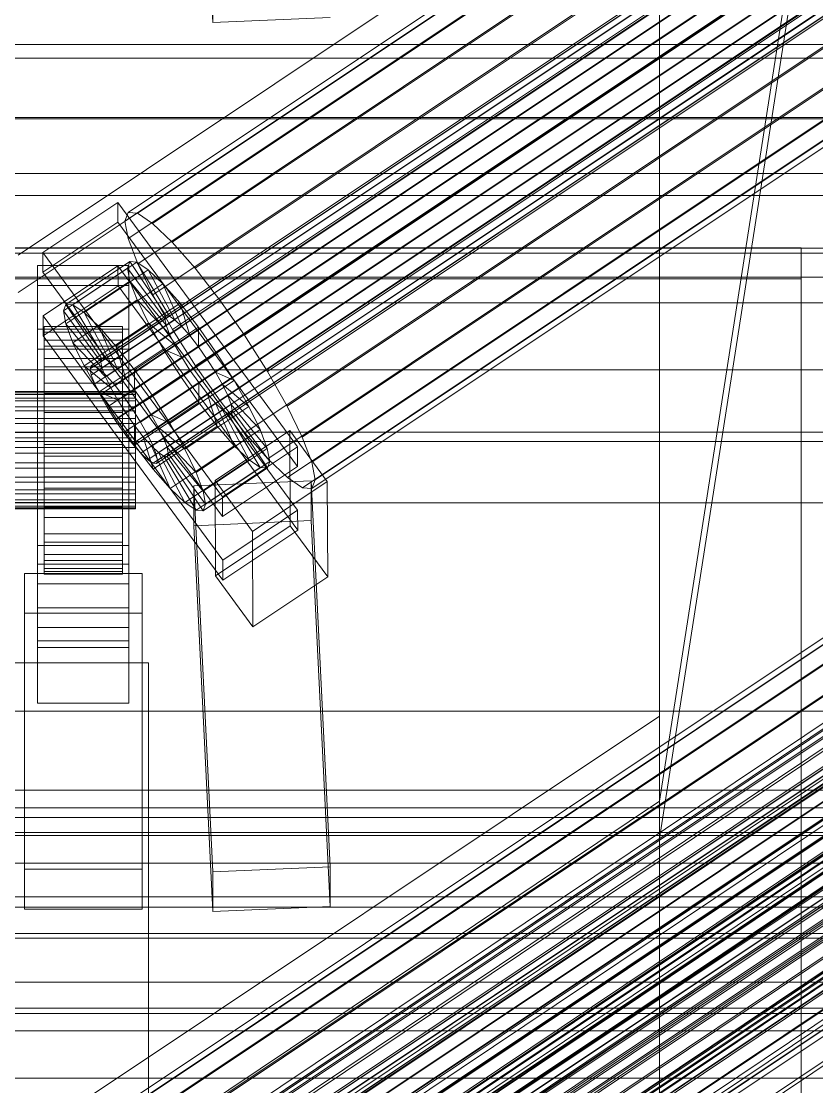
# Model space of a CAD drawing. Header units: millimetres. Extents: x -1970 to 34302, y -65268 to 6837.
# Drawn here: x 130.5 to 252.4, y -32809.9 to -32646.6 of the extents above; entities that cross this region are included whole.
import ezdxf

# ---------------------------------------------------------------- set-up
doc = ezdxf.new("R2010")
doc.units = ezdxf.units.MM
for name, color, linetype, lineweight in [('frontal_C01', 7, 'Continuous', 0), ('frontal_C01-mix', 7, 'Continuous', 0), ('frontal_C02', 7, 'Continuous', 0), ('frontal_tolva', 7, 'Continuous', 0)]:
    doc.layers.add(name, color=color, linetype=linetype, lineweight=lineweight)

msp = doc.modelspace()

# ---------------------------------------------------------------- linework, layer by layer
at = {"layer": 'frontal_C01'}
for p, q in [((146.383, -32677.246), (330.692, -32554.247)), ((146.872, -32675.92), (331.181, -32552.922)), ((148.32, -32676.035), (332.629, -32553.036)), ((150.629, -32677.582), (334.938, -32554.584)), ((141.045, -32699.879), (354.844, -32557.201)), ((141.218, -32699.409), (355.017, -32556.731)), ((141.731, -32699.45), (355.53, -32556.772)), ((142.549, -32699.998), (356.348, -32557.32)), ((146.887, -32679.922), (331.197, -32556.924)), ((153.641, -32680.457), (337.95, -32557.459)), ((141.224, -32700.827), (355.022, -32558.149)), ((143.617, -32701.017), (357.415, -32558.339)), ((141.742, -32702.189), (355.541, -32559.511)), ((144.861, -32702.436), (358.659, -32559.758)), ((148.35, -32683.766), (332.659, -32560.768)), ((142.565, -32703.872), (356.363, -32561.194)), ((359.995, -32561.482), (146.196, -32704.16)), ((157.152, -32684.464), (341.461, -32561.465)), ((143.635, -32705.761), (357.434, -32563.084)), ((147.533, -32706.07), (361.332, -32563.393)), ((144.881, -32707.728), (358.68, -32565.05)), ((148.779, -32708.037), (362.578, -32565.359)), ((150.672, -32688.516), (334.981, -32565.518)), ((146.218, -32709.639), (360.017, -32566.961)), ((149.85, -32709.927), (363.648, -32567.249)), ((345.231, -32566.33), (160.922, -32689.328)), ((147.554, -32711.362), (361.352, -32568.685)), ((150.672, -32711.61), (364.471, -32568.932)), ((148.798, -32712.782), (362.596, -32570.104)), ((151.191, -32712.972), (364.989, -32570.294)), ((149.865, -32713.801), (363.664, -32571.123)), ((150.683, -32714.349), (364.482, -32571.671)), ((151.196, -32714.39), (364.995, -32571.712)), ((151.369, -32713.92), (365.168, -32571.242)), ((153.694, -32693.848), (338.003, -32570.85)), ((164.693, -32694.72), (349.002, -32571.722)), ((157.211, -32699.399), (341.52, -32576.401)), ((168.21, -32700.271), (352.519, -32577.273)), ((160.982, -32704.791), (345.291, -32581.793)), ((171.232, -32705.603), (355.541, -32582.605)), ((164.752, -32709.655), (349.061, -32586.657)), ((159.83, -32646.811), (156.962, -32587.67)), ((173.554, -32710.353), (357.863, -32587.355)), ((168.263, -32713.662), (352.572, -32590.664)), ((175.016, -32714.197), (359.326, -32591.199)), ((171.275, -32716.537), (355.584, -32593.539)), ((173.584, -32718.084), (357.893, -32595.086)), ((175.521, -32716.873), (359.83, -32593.875)), ((175.032, -32718.199), (359.341, -32595.201)), ((228.298, -32616.845), (130, -32682.444)), ((228.298, -32753.083), (228.298, -32616.845)), ((130, -32688.163), (228.298, -32622.564)), ((228.298, -32622.564), (228.298, -32758.802)), ((159.83, -32640.723), (159.83, -32646.811)), ((159.83, -32646.811), (177.811, -32646.02)), ((425, -32650.148), (-425, -32650.148)), ((-425, -32661.579), (425, -32661.579)), ((300, -32661.381), (-300, -32661.381)), ((300, -32669.925), (-300, -32669.925)), ((133.809, -32682.019), (145.277, -32674.366)), ((145.277, -32674.366), (145.289, -32677.41)), ((145.277, -32674.366), (172.809, -32711.809)), ((146.383, -32677.246), (146.872, -32675.92)), ((146.872, -32675.92), (148.32, -32676.035)), ((148.32, -32676.035), (150.629, -32677.582)), ((145.289, -32677.41), (133.821, -32685.063)), ((172.821, -32714.853), (145.289, -32677.41)), ((146.887, -32679.922), (146.383, -32677.246)), ((150.629, -32677.582), (153.641, -32680.457)), ((148.35, -32683.766), (146.887, -32679.922)), ((300, -32681.404), (-300, -32681.404)), ((250, -32681.31), (-250, -32681.31)), ((153.641, -32680.457), (157.152, -32684.464)), ((250, -35586.788), (250, -32681.31)), ((250, -32686.07), (250, -32681.31)), ((133.821, -32685.063), (133.809, -32682.019)), ((161.341, -32719.463), (133.809, -32682.019)), ((133, -32687.101), (133, -32684.057)), ((133, -32684.057), (147, -32684.057)), ((133, -32729.779), (133, -32684.057)), ((133.847, -32691.759), (145.315, -32684.106)), ((136.948, -32690.985), (146.777, -32684.425)), ((137.313, -32689.993), (147.143, -32683.433)), ((138.396, -32690.079), (148.226, -32683.519)), ((140.123, -32691.236), (149.953, -32684.676)), ((145.315, -32684.106), (145.327, -32687.15)), ((145.315, -32684.106), (172.847, -32721.55)), ((147.143, -32683.433), (146.777, -32684.425)), ((146.777, -32684.425), (152.513, -32692.225)), ((146.777, -32684.425), (147.155, -32686.426)), ((147, -32684.057), (147, -32687.101)), ((147, -32684.057), (147, -32729.779)), ((148.226, -32683.519), (147.143, -32683.433)), ((147.143, -32683.433), (152.686, -32691.756)), ((149.953, -32684.676), (148.226, -32683.519)), ((148.226, -32683.519), (153.199, -32691.796)), ((150.672, -32688.516), (148.35, -32683.766)), ((152.207, -32686.827), (149.953, -32684.676)), ((149.953, -32684.676), (154.017, -32692.345)), ((157.152, -32684.464), (160.922, -32689.328)), ((300, -32685.826), (-300, -32685.826)), ((-250, -32686.07), (250, -32686.07)), ((133.821, -32685.063), (161.353, -32722.506)), ((137.325, -32692.986), (147.155, -32686.426)), ((147.155, -32686.426), (152.692, -32693.174)), ((147.155, -32686.426), (148.249, -32689.302)), ((250, -32686.07), (250, -35591.549)), ((147, -32687.101), (133, -32687.101)), ((133, -32687.101), (133, -32732.823)), ((145.327, -32687.15), (133.859, -32694.803)), ((142.377, -32693.387), (152.207, -32686.827)), ((172.859, -32724.593), (145.327, -32687.15)), ((147, -32732.823), (147, -32687.101)), ((154.833, -32689.824), (152.207, -32686.827)), ((152.207, -32686.827), (155.085, -32693.363)), ((300, -32689.741), (-300, -32689.741)), ((138.419, -32695.862), (148.249, -32689.302)), ((145.003, -32696.384), (154.833, -32689.824)), ((146.872, -32812.158), (331.181, -32689.16)), ((148.249, -32689.302), (153.21, -32694.536)), ((148.249, -32689.302), (149.985, -32692.855)), ((148.32, -32812.273), (332.629, -32689.275)), ((153.694, -32693.848), (150.672, -32688.516)), ((157.653, -32693.463), (154.833, -32689.824)), ((154.833, -32689.824), (156.329, -32694.783)), ((160.922, -32689.328), (164.693, -32694.72)), ((136.948, -32690.985), (137.313, -32689.993)), ((142.683, -32698.785), (136.948, -32690.985)), ((137.325, -32692.986), (136.948, -32690.985)), ((142.856, -32698.316), (137.313, -32689.993)), ((137.313, -32689.993), (138.396, -32690.079)), ((143.369, -32698.356), (138.396, -32690.079)), ((138.396, -32690.079), (140.123, -32691.236)), ((144.188, -32698.905), (140.123, -32691.236)), ((140.123, -32691.236), (142.377, -32693.387)), ((146.383, -32813.484), (330.692, -32690.486)), ((150.629, -32813.82), (334.938, -32690.822)), ((133.859, -32694.803), (133.847, -32691.759)), ((161.379, -32729.203), (133.847, -32691.759)), ((142.862, -32699.734), (137.325, -32692.986)), ((138.419, -32695.862), (137.325, -32692.986)), ((140.156, -32699.415), (149.985, -32692.855)), ((141.218, -32835.647), (355.017, -32692.969)), ((141.731, -32835.688), (355.53, -32693.01)), ((152.513, -32692.225), (142.683, -32698.785)), ((152.686, -32691.756), (142.856, -32698.316)), ((153.199, -32691.796), (143.369, -32698.356)), ((154.017, -32692.345), (144.188, -32698.905)), ((149.985, -32692.855), (154.033, -32696.219)), ((149.985, -32692.855), (152.246, -32696.844)), ((152.513, -32692.225), (152.686, -32691.756)), ((152.692, -32693.174), (152.513, -32692.225)), ((152.686, -32691.756), (153.199, -32691.796)), ((153.199, -32691.796), (154.017, -32692.345)), ((154.017, -32692.345), (155.085, -32693.363)), ((133, -32696.841), (133, -32693.797)), ((133, -32693.797), (147, -32693.797)), ((133, -32739.519), (133, -32693.797)), ((134, -32703.368), (134, -32693.379)), ((134, -32693.379), (134, -32693.792)), ((134, -32693.379), (146, -32693.379)), ((134, -32694.259), (134, -32693.379)), ((134, -32703.563), (134, -32693.792)), ((134, -32693.792), (134, -32695.471)), ((134, -32693.792), (146, -32693.792)), ((134, -32703.785), (134, -32694.259)), ((134, -32694.259), (146, -32694.259)), ((134, -32696.372), (134, -32694.259)), ((141.045, -32836.117), (354.844, -32693.439)), ((141.224, -32837.065), (355.022, -32694.387)), ((145.255, -32699.923), (142.377, -32693.387)), ((142.377, -32693.387), (145.003, -32696.384)), ((142.549, -32836.236), (356.348, -32693.558)), ((152.692, -32693.174), (142.862, -32699.734)), ((153.21, -32694.536), (143.38, -32701.096)), ((143.617, -32837.255), (357.415, -32694.577)), ((155.085, -32693.363), (145.255, -32699.923)), ((146, -32693.792), (146, -32693.379)), ((146, -32693.379), (146, -32703.368)), ((146, -32693.379), (146, -32694.259)), ((146, -32695.471), (146, -32693.792)), ((146, -32693.792), (146, -32703.563)), ((146, -32694.259), (146, -32703.785)), ((146, -32694.259), (146, -32696.372)), ((146.887, -32816.16), (331.197, -32693.162)), ((147, -32693.797), (147, -32696.841)), ((147, -32693.797), (147, -32739.519)), ((157.653, -32693.463), (147.823, -32700.023)), ((153.21, -32694.536), (152.692, -32693.174)), ((154.033, -32696.219), (153.21, -32694.536)), ((153.641, -32816.695), (337.95, -32693.697)), ((157.211, -32699.399), (153.694, -32693.848)), ((155.085, -32693.363), (156.329, -32694.783)), ((157.665, -32696.507), (157.653, -32693.463)), ((160.474, -32697.496), (157.653, -32693.463)), ((164.693, -32694.72), (168.21, -32700.271)), ((133.859, -32694.803), (161.391, -32732.246)), ((134, -32704.358), (134, -32695.471)), ((134, -32695.471), (134, -32698.3)), ((134, -32695.471), (146, -32695.471)), ((143.38, -32701.096), (138.419, -32695.862)), ((140.156, -32699.415), (138.419, -32695.862)), ((141.742, -32838.427), (355.541, -32695.749)), ((154.033, -32696.219), (144.203, -32702.779)), ((144.861, -32838.674), (358.659, -32695.996)), ((146, -32698.3), (146, -32695.471)), ((146, -32695.471), (146, -32704.358)), ((156.329, -32694.783), (146.499, -32701.343)), ((155.103, -32698.108), (154.033, -32696.219)), ((156.329, -32694.783), (157.665, -32696.507)), ((147, -32696.841), (133, -32696.841)), ((133, -32696.841), (133, -32742.563)), ((134, -32704.786), (134, -32696.372)), ((134, -32696.372), (146, -32696.372)), ((134, -32699.575), (134, -32696.372)), ((142.416, -32703.404), (152.246, -32696.844)), ((142.565, -32840.11), (356.363, -32697.432)), ((146.499, -32701.343), (145.003, -32696.384)), ((145.003, -32696.384), (147.823, -32700.023)), ((146, -32696.372), (146, -32704.786)), ((146, -32696.372), (146, -32699.575)), ((359.995, -32697.72), (146.196, -32840.398)), ((147, -32742.563), (147, -32696.841)), ((147.835, -32703.067), (157.665, -32696.507)), ((148.35, -32820.004), (332.659, -32697.006)), ((150.644, -32704.056), (160.474, -32697.496)), ((152.246, -32696.844), (155.103, -32698.108)), ((152.246, -32696.844), (154.877, -32700.996)), ((157.152, -32820.702), (341.461, -32697.704)), ((157.665, -32696.507), (159.001, -32698.417)), ((160.474, -32697.496), (159.001, -32698.417)), ((163.105, -32701.648), (160.474, -32697.496)), ((134, -32705.699), (134, -32698.3)), ((134, -32698.3), (134, -32702.087)), ((134, -32698.3), (146, -32698.3)), ((134, -32706.303), (134, -32699.575)), ((134, -32699.575), (146, -32699.575)), ((134, -32703.649), (134, -32699.575)), ((144.203, -32702.779), (140.156, -32699.415)), ((142.416, -32703.404), (140.156, -32699.415)), ((141.045, -32699.879), (141.218, -32699.409)), ((141.218, -32699.409), (141.731, -32699.45)), ((141.731, -32699.45), (142.549, -32699.998)), ((142.856, -32698.316), (142.683, -32698.785)), ((142.683, -32698.785), (142.862, -32699.734)), ((143.369, -32698.356), (142.856, -32698.316)), ((144.188, -32698.905), (143.369, -32698.356)), ((143.635, -32841.999), (357.434, -32699.322)), ((145.255, -32699.923), (144.188, -32698.905)), ((155.103, -32698.108), (145.274, -32704.668)), ((146, -32702.087), (146, -32698.3)), ((146, -32698.3), (146, -32705.699)), ((146, -32699.575), (146, -32706.303)), ((146, -32699.575), (146, -32703.649)), ((159.001, -32698.417), (149.171, -32704.977)), ((156.35, -32700.075), (155.103, -32698.108)), ((160.982, -32704.791), (157.211, -32699.399)), ((159.001, -32698.417), (160.247, -32700.384)), ((141.224, -32700.827), (141.045, -32699.879)), ((141.742, -32702.189), (141.224, -32700.827)), ((142.549, -32699.998), (143.617, -32701.017)), ((142.862, -32699.734), (143.38, -32701.096)), ((143.38, -32701.096), (144.203, -32702.779)), ((143.617, -32701.017), (144.861, -32702.436)), ((145.047, -32707.556), (154.877, -32700.996)), ((146.499, -32701.343), (145.255, -32699.923)), ((156.35, -32700.075), (146.52, -32706.635)), ((147.533, -32842.308), (361.332, -32699.631)), ((147.823, -32700.023), (147.835, -32703.067)), ((147.823, -32700.023), (150.644, -32704.056)), ((160.247, -32700.384), (150.417, -32706.944)), ((154.877, -32700.996), (156.35, -32700.075)), ((154.877, -32700.996), (157.698, -32705.029)), ((157.686, -32701.986), (156.35, -32700.075)), ((163.105, -32701.648), (160.247, -32700.384)), ((160.247, -32700.384), (161.318, -32702.273)), ((168.21, -32700.271), (171.232, -32705.603)), ((134, -32707.493), (134, -32702.087)), ((134, -32702.087), (134, -32706.574)), ((134, -32702.087), (146, -32702.087)), ((142.565, -32703.872), (141.742, -32702.189)), ((144.203, -32702.779), (145.274, -32704.668)), ((144.861, -32702.436), (146.196, -32704.16)), ((144.881, -32843.966), (358.68, -32701.289)), ((146, -32706.574), (146, -32702.087)), ((146, -32702.087), (146, -32707.493)), ((147.835, -32703.067), (146.499, -32701.343)), ((157.686, -32701.986), (147.856, -32708.545)), ((148.779, -32844.275), (362.578, -32701.598)), ((150.672, -32824.754), (334.981, -32701.756)), ((161.318, -32702.273), (151.488, -32708.833)), ((153.275, -32708.208), (163.105, -32701.648)), ((157.698, -32705.029), (157.686, -32701.986)), ((159.022, -32703.709), (157.686, -32701.986)), ((345.231, -32702.568), (160.922, -32825.566)), ((165.365, -32705.637), (161.318, -32702.273)), ((161.318, -32702.273), (162.14, -32703.957)), ((165.365, -32705.637), (163.105, -32701.648)), ((-148, -32703.368), (148, -32703.368)), ((-148, -32703.563), (148, -32703.563)), ((-148, -32703.785), (148, -32703.785)), ((-148, -32704.358), (148, -32704.358)), ((134, -32703.563), (134, -32703.368)), ((146, -32703.368), (134, -32703.368)), ((134, -32703.368), (134, -32703.785)), ((134, -32704.358), (134, -32703.563)), ((146, -32703.563), (134, -32703.563)), ((134, -32708.233), (134, -32703.649)), ((134, -32703.649), (146, -32703.649)), ((134, -32708.317), (134, -32703.649)), ((146, -32703.785), (134, -32703.785)), ((134, -32703.785), (134, -32704.786)), ((134, -32705.699), (134, -32704.358)), ((146, -32704.358), (134, -32704.358)), ((145.274, -32704.668), (142.416, -32703.404)), ((145.047, -32707.556), (142.416, -32703.404)), ((143.635, -32705.761), (142.565, -32703.872)), ((146, -32703.368), (146, -32703.563)), ((146, -32703.785), (146, -32703.368)), ((146, -32703.563), (146, -32704.358)), ((146, -32703.649), (146, -32708.233)), ((146, -32703.649), (146, -32708.317)), ((146, -32704.786), (146, -32703.785)), ((146, -32704.358), (146, -32705.699)), ((146.196, -32704.16), (147.533, -32706.07)), ((146.218, -32845.877), (360.017, -32703.199)), ((149.171, -32704.977), (147.835, -32703.067)), ((148, -32703.563), (148, -32703.368)), ((148, -32703.368), (148, -32703.785)), ((148, -32704.358), (148, -32703.563)), ((148, -32703.785), (148, -32704.786)), ((148, -32705.699), (148, -32704.358)), ((149.171, -32704.977), (150.644, -32704.056)), ((159.022, -32703.709), (149.192, -32710.269)), ((149.85, -32846.165), (363.648, -32703.487)), ((150.644, -32704.056), (153.275, -32708.208)), ((162.14, -32703.957), (152.311, -32710.516)), ((160.518, -32708.668), (159.022, -32703.709)), ((160.266, -32705.129), (159.022, -32703.709)), ((167.102, -32709.19), (162.14, -32703.957)), ((162.14, -32703.957), (162.659, -32705.319)), ((-148, -32704.786), (148, -32704.786)), ((-148, -32705.699), (148, -32705.699)), ((146, -32704.786), (134, -32704.786)), ((134, -32704.786), (134, -32706.303)), ((134, -32707.493), (134, -32705.699)), ((146, -32705.699), (134, -32705.699)), ((144.881, -32707.728), (143.635, -32705.761)), ((145.274, -32704.668), (146.52, -32706.635)), ((146, -32706.303), (146, -32704.786)), ((146, -32705.699), (146, -32707.493)), ((147.533, -32706.07), (148.779, -32708.037)), ((147.554, -32847.601), (361.352, -32704.923)), ((147.868, -32711.589), (157.698, -32705.029)), ((148, -32704.786), (148, -32706.303)), ((148, -32707.493), (148, -32705.699)), ((150.417, -32706.944), (149.171, -32704.977)), ((160.266, -32705.129), (150.436, -32711.689)), ((150.672, -32847.848), (364.471, -32705.17)), ((161.333, -32706.148), (151.503, -32712.707)), ((162.659, -32705.319), (152.829, -32711.878)), ((155.535, -32712.197), (165.365, -32705.637)), ((157.698, -32705.029), (160.518, -32708.668)), ((163.144, -32711.665), (160.266, -32705.129)), ((161.333, -32706.148), (160.266, -32705.129)), ((164.752, -32709.655), (160.982, -32704.791)), ((165.397, -32713.816), (161.333, -32706.148)), ((162.151, -32706.696), (161.333, -32706.148)), ((168.196, -32712.066), (162.659, -32705.319)), ((162.659, -32705.319), (162.837, -32706.267)), ((167.102, -32709.19), (165.365, -32705.637)), ((171.232, -32705.603), (173.554, -32710.353)), ((-148, -32706.303), (148, -32706.303)), ((-148, -32707.493), (148, -32707.493)), ((146, -32706.303), (134, -32706.303)), ((134, -32706.303), (134, -32708.233)), ((134, -32706.574), (134, -32709.618)), ((146, -32706.574), (134, -32706.574)), ((134, -32706.574), (134, -32711.456)), ((134, -32709.618), (134, -32707.493)), ((146, -32707.493), (134, -32707.493)), ((146.218, -32709.639), (144.881, -32707.728)), ((146.52, -32706.635), (145.047, -32707.556)), ((147.868, -32711.589), (145.047, -32707.556)), ((146, -32708.233), (146, -32706.303)), ((146, -32709.618), (146, -32706.574)), ((146, -32711.456), (146, -32706.574)), ((146, -32707.493), (146, -32709.618)), ((146.52, -32706.635), (147.856, -32708.545)), ((148, -32706.303), (148, -32708.233)), ((148, -32709.618), (148, -32707.493)), ((148.798, -32849.02), (362.596, -32706.342)), ((149.865, -32850.039), (363.664, -32707.361)), ((151.488, -32708.833), (150.417, -32706.944)), ((150.417, -32706.944), (153.275, -32708.208)), ((151.191, -32849.21), (364.989, -32706.532)), ((151.369, -32850.158), (365.168, -32707.48)), ((162.151, -32706.696), (152.321, -32713.256)), ((162.664, -32706.737), (152.835, -32713.296)), ((162.837, -32706.267), (153.008, -32712.827)), ((153.694, -32830.086), (338.003, -32707.088)), ((167.125, -32714.973), (162.151, -32706.696)), ((162.664, -32706.737), (162.151, -32706.696)), ((162.837, -32706.267), (162.664, -32706.737)), ((168.208, -32715.059), (162.664, -32706.737)), ((168.573, -32714.068), (162.837, -32706.267)), ((-148, -32708.233), (148, -32708.233)), ((146, -32708.233), (134, -32708.233)), ((134, -32708.233), (134, -32710.443)), ((134, -32710.443), (134, -32708.317)), ((134, -32708.317), (146, -32708.317)), ((134, -32713.259), (134, -32708.317)), ((146, -32710.443), (146, -32708.233)), ((146, -32708.317), (146, -32710.443)), ((146, -32708.317), (146, -32713.259)), ((147.856, -32708.545), (147.868, -32711.589)), ((147.856, -32708.545), (149.192, -32710.269)), ((148, -32708.233), (148, -32710.443)), ((148.779, -32708.037), (149.85, -32709.927)), ((150.683, -32850.587), (364.482, -32707.909)), ((150.688, -32715.228), (160.518, -32708.668)), ((151.196, -32850.628), (364.995, -32707.95)), ((152.311, -32710.516), (151.488, -32708.833)), ((151.488, -32708.833), (155.535, -32712.197)), ((153.275, -32708.208), (155.535, -32712.197)), ((157.272, -32715.75), (167.102, -32709.19)), ((160.19, -32716.989), (171.658, -32709.336)), ((160.518, -32708.668), (163.144, -32711.665)), ((164.693, -32830.958), (349.002, -32707.96)), ((168.196, -32712.066), (167.102, -32709.19)), ((171.658, -32709.336), (171.715, -32723.946)), ((171.658, -32709.336), (177.394, -32717.137)), ((148, -32709.618), (-148, -32709.618)), ((-148, -32710.443), (148, -32710.443)), ((134, -32709.618), (146, -32709.618)), ((134, -32711.93), (134, -32709.618)), ((146, -32710.443), (134, -32710.443)), ((134, -32710.443), (134, -32712.785)), ((146, -32709.618), (146, -32711.93)), ((146, -32712.785), (146, -32710.443)), ((147.554, -32711.362), (146.218, -32709.639)), ((148, -32711.93), (148, -32709.618)), ((148, -32710.443), (148, -32712.785)), ((149.192, -32710.269), (150.688, -32715.228)), ((149.192, -32710.269), (150.436, -32711.689)), ((149.85, -32709.927), (150.672, -32711.61)), ((152.829, -32711.878), (152.311, -32710.516)), ((152.311, -32710.516), (157.272, -32715.75)), ((168.263, -32713.662), (164.752, -32709.655)), ((173.554, -32710.353), (175.016, -32714.197)), ((-148, -32711.93), (148, -32711.93)), ((134, -32711.93), (134, -32711.456)), ((134, -32711.456), (134, -32716.398)), ((134, -32711.456), (146, -32711.456)), ((134, -32714.272), (134, -32711.93)), ((146, -32711.93), (134, -32711.93)), ((146, -32716.398), (146, -32711.456)), ((146, -32711.456), (146, -32711.93)), ((146, -32711.93), (146, -32714.272)), ((148.798, -32712.782), (147.554, -32711.362)), ((150.688, -32715.228), (147.868, -32711.589)), ((148, -32714.272), (148, -32711.93)), ((150.436, -32711.689), (153.314, -32718.225)), ((150.436, -32711.689), (151.503, -32712.707)), ((150.672, -32711.61), (151.191, -32712.972)), ((153.008, -32712.827), (152.829, -32711.878)), ((152.829, -32711.878), (158.366, -32718.626)), ((153.314, -32718.225), (163.144, -32711.665)), ((155.535, -32712.197), (157.272, -32715.75)), ((157.211, -32835.637), (341.52, -32712.639)), ((158.366, -32718.626), (168.196, -32712.066)), ((172.809, -32711.809), (161.341, -32719.463)), ((163.144, -32711.665), (165.397, -32713.816)), ((168.573, -32714.068), (168.196, -32712.066)), ((172.821, -32714.853), (172.809, -32711.809)), ((-148, -32712.785), (148, -32712.785)), ((-148, -32714.272), (148, -32714.272)), ((134, -32712.785), (134, -32713.259)), ((146, -32712.785), (134, -32712.785)), ((134, -32712.785), (134, -32715.097)), ((134, -32713.259), (146, -32713.259)), ((134, -32718.141), (134, -32713.259)), ((134, -32716.482), (134, -32714.272)), ((134, -32714.272), (134, -32716.398)), ((146, -32714.272), (134, -32714.272)), ((146, -32713.259), (146, -32712.785)), ((146, -32715.097), (146, -32712.785)), ((146, -32713.259), (146, -32718.141)), ((146, -32716.398), (146, -32714.272)), ((146, -32714.272), (146, -32716.482)), ((148, -32712.785), (148, -32715.097)), ((148, -32716.482), (148, -32714.272)), ((149.865, -32713.801), (148.798, -32712.782)), ((150.683, -32714.349), (149.865, -32713.801)), ((151.191, -32712.972), (151.369, -32713.92)), ((151.369, -32713.92), (151.196, -32714.39)), ((151.503, -32712.707), (155.567, -32720.376)), ((151.503, -32712.707), (152.321, -32713.256)), ((152.321, -32713.256), (157.295, -32721.533)), ((152.321, -32713.256), (152.835, -32713.296)), ((152.835, -32713.296), (153.008, -32712.827)), ((152.835, -32713.296), (158.378, -32721.619)), ((153.008, -32712.827), (158.743, -32720.627)), ((155.567, -32720.376), (165.397, -32713.816)), ((158.743, -32720.627), (168.573, -32714.068)), ((165.397, -32713.816), (167.125, -32714.973)), ((168.208, -32715.059), (168.573, -32714.068)), ((168.21, -32836.509), (352.519, -32713.511)), ((171.275, -32716.537), (168.263, -32713.662)), ((175.016, -32714.197), (175.521, -32716.873)), ((-148, -32715.097), (148, -32715.097)), ((134, -32715.097), (134, -32718.141)), ((146, -32715.097), (134, -32715.097)), ((134, -32715.097), (134, -32717.222)), ((146, -32718.141), (146, -32715.097)), ((146, -32717.222), (146, -32715.097)), ((148, -32715.097), (148, -32717.222)), ((151.196, -32714.39), (150.683, -32714.349)), ((153.314, -32718.225), (150.688, -32715.228)), ((157.272, -32715.75), (158.366, -32718.626)), ((157.295, -32721.533), (167.125, -32714.973)), ((158.378, -32721.619), (168.208, -32715.059)), ((161.353, -32722.506), (172.821, -32714.853)), ((167.125, -32714.973), (168.208, -32715.059)), ((-148, -32716.482), (148, -32716.482)), ((-148, -32717.222), (148, -32717.222)), ((134, -32716.398), (134, -32721.066)), ((134, -32716.398), (146, -32716.398)), ((134, -32718.412), (134, -32716.482)), ((134, -32716.482), (134, -32721.066)), ((146, -32716.482), (134, -32716.482)), ((134, -32717.222), (134, -32722.628)), ((146, -32717.222), (134, -32717.222)), ((134, -32717.222), (134, -32719.016)), ((146, -32721.066), (146, -32716.398)), ((146, -32721.066), (146, -32716.482)), ((146, -32716.482), (146, -32718.412)), ((146, -32722.628), (146, -32717.222)), ((146, -32719.016), (146, -32717.222)), ((148, -32718.412), (148, -32716.482)), ((148, -32717.222), (148, -32719.016)), ((156.962, -32717.819), (174.943, -32717.028)), ((160.247, -32731.599), (160.19, -32716.989)), ((165.926, -32724.79), (160.19, -32716.989)), ((177.394, -32717.137), (165.926, -32724.79)), ((173.584, -32718.084), (171.275, -32716.537)), ((174.943, -32717.028), (174.943, -32723.117)), ((174.943, -32717.028), (177.811, -32776.17)), ((175.521, -32716.873), (175.032, -32718.199)), ((177.451, -32731.747), (177.394, -32717.137)), ((-148, -32718.412), (148, -32718.412)), ((-148, -32719.016), (148, -32719.016)), ((134, -32718.141), (146, -32718.141)), ((134, -32722.628), (134, -32718.141)), ((134, -32719.929), (134, -32718.412)), ((134, -32718.412), (134, -32725.14)), ((146, -32718.412), (134, -32718.412)), ((134, -32719.016), (134, -32726.415)), ((146, -32719.016), (134, -32719.016)), ((134, -32719.016), (134, -32720.357)), ((146, -32718.141), (146, -32722.628)), ((146, -32725.14), (146, -32718.412)), ((146, -32718.412), (146, -32719.929)), ((146, -32726.415), (146, -32719.016)), ((146, -32720.357), (146, -32719.016)), ((148, -32719.929), (148, -32718.412)), ((148, -32719.016), (148, -32720.357)), ((155.567, -32720.376), (153.314, -32718.225)), ((156.962, -32723.908), (156.962, -32717.819)), ((159.83, -32776.961), (156.962, -32717.819)), ((158.366, -32718.626), (158.743, -32720.627)), ((160.982, -32841.029), (345.291, -32718.031)), ((171.232, -32841.841), (355.541, -32718.843)), ((175.032, -32718.199), (173.584, -32718.084)), ((-148, -32719.929), (148, -32719.929)), ((-148, -32720.357), (148, -32720.357)), ((134, -32720.93), (134, -32719.929)), ((134, -32719.929), (134, -32728.342)), ((146, -32719.929), (134, -32719.929)), ((134, -32720.357), (134, -32729.244)), ((146, -32720.357), (134, -32720.357)), ((134, -32720.357), (134, -32721.152)), ((146, -32728.342), (146, -32719.929)), ((146, -32719.929), (146, -32720.93)), ((146, -32729.244), (146, -32720.357)), ((146, -32721.152), (146, -32720.357)), ((148, -32720.93), (148, -32719.929)), ((148, -32720.357), (148, -32721.152)), ((157.295, -32721.533), (155.567, -32720.376)), ((158.743, -32720.627), (158.378, -32721.619)), ((161.341, -32719.463), (161.353, -32722.506)), ((-148, -32720.93), (148, -32720.93)), ((-148, -32721.152), (148, -32721.152)), ((-148, -32721.347), (148, -32721.347)), ((134, -32721.347), (134, -32720.93)), ((134, -32720.93), (134, -32730.456)), ((146, -32720.93), (134, -32720.93)), ((134, -32721.066), (134, -32725.14)), ((134, -32721.066), (146, -32721.066)), ((134, -32721.152), (134, -32730.923)), ((146, -32721.152), (134, -32721.152)), ((134, -32721.152), (134, -32721.347)), ((134, -32721.347), (134, -32731.336)), ((146, -32721.347), (134, -32721.347)), ((146, -32730.456), (146, -32720.93)), ((146, -32720.93), (146, -32721.347)), ((146, -32725.14), (146, -32721.066)), ((146, -32730.923), (146, -32721.152)), ((146, -32721.347), (146, -32721.152)), ((146, -32731.336), (146, -32721.347)), ((148, -32721.347), (148, -32720.93)), ((148, -32721.152), (148, -32721.347)), ((158.378, -32721.619), (157.295, -32721.533)), ((172.847, -32721.55), (161.379, -32729.203)), ((172.859, -32724.593), (172.847, -32721.55)), ((134, -32722.628), (146, -32722.628)), ((134, -32726.415), (134, -32722.628)), ((146, -32722.628), (146, -32726.415)), ((174.943, -32723.117), (156.962, -32723.908)), ((159.83, -32783.049), (156.962, -32723.908)), ((171.715, -32723.946), (160.247, -32731.599)), ((164.752, -32845.894), (349.061, -32722.895)), ((177.451, -32731.747), (171.715, -32723.946)), ((173.554, -32846.591), (357.863, -32723.593)), ((177.811, -32782.258), (174.943, -32723.117)), ((134, -32725.14), (134, -32728.342)), ((134, -32725.14), (146, -32725.14)), ((146, -32728.342), (146, -32725.14)), ((161.391, -32732.246), (172.859, -32724.593)), ((165.926, -32724.79), (165.983, -32739.4)), ((133, -32741.571), (133, -32726.961)), ((133, -32726.961), (147, -32726.961)), ((133, -32736.487), (133, -32726.961)), ((134, -32726.415), (146, -32726.415)), ((134, -32729.244), (134, -32726.415)), ((146, -32726.415), (146, -32729.244)), ((147, -32726.961), (147, -32741.571)), ((147, -32726.961), (147, -32736.487)), ((168.263, -32849.9), (352.572, -32726.902)), ((134, -32728.342), (134, -32730.456)), ((134, -32728.342), (146, -32728.342)), ((146, -32730.456), (146, -32728.342)), ((175.016, -32850.435), (359.326, -32727.437)), ((147, -32729.779), (133, -32729.779)), ((133, -32729.779), (133, -32732.823)), ((134, -32729.244), (146, -32729.244)), ((134, -32730.923), (134, -32729.244)), ((134, -32730.456), (134, -32731.336)), ((134, -32730.456), (146, -32730.456)), ((146, -32729.244), (146, -32730.923)), ((146, -32731.336), (146, -32730.456)), ((147, -32732.823), (147, -32729.779)), ((161.379, -32729.203), (161.391, -32732.246)), ((171.275, -32852.775), (355.584, -32729.777)), ((175.521, -32853.112), (359.83, -32730.113)), ((131, -32737.31), (131, -32731.222)), ((131, -32731.222), (149, -32731.222)), ((131, -32776.564), (131, -32731.222)), ((134, -32730.923), (146, -32730.923)), ((134, -32731.336), (134, -32730.923)), ((134, -32731.336), (146, -32731.336)), ((146, -32730.923), (146, -32731.336)), ((149, -32731.222), (149, -32737.31)), ((149, -32731.222), (149, -32776.564)), ((160.247, -32731.599), (165.983, -32739.4)), ((165.983, -32739.4), (177.451, -32731.747)), ((173.584, -32854.323), (357.893, -32731.324)), ((175.032, -32854.437), (359.341, -32731.439)), ((133, -32732.823), (147, -32732.823)), ((147, -32736.487), (133, -32736.487)), ((133, -32736.487), (133, -32751.097)), ((147, -32751.097), (147, -32736.487)), ((149, -32737.31), (131, -32737.31)), ((131, -32782.651), (131, -32737.31)), ((149, -32782.651), (149, -32737.31)), ((147, -32739.519), (133, -32739.519)), ((133, -32739.519), (133, -32742.563)), ((147, -32742.563), (147, -32739.519)), ((147, -32741.571), (133, -32741.571)), ((133, -32741.571), (133, -32751.097)), ((147, -32751.097), (147, -32741.571)), ((133, -32742.563), (147, -32742.563)), ((133, -32751.097), (147, -32751.097)), ((228.298, -32753.083), (130, -32818.682)), ((228.298, -32889.321), (228.298, -32753.083)), ((228.298, -32753.083), (228.298, -32758.802)), ((130, -32824.401), (228.298, -32758.802)), ((228.298, -32758.802), (228.298, -32895.04)), ((-425, -32770.924), (425, -32770.924)), ((177.811, -32776.17), (159.83, -32776.961)), ((177.811, -32782.258), (177.811, -32776.17)), ((149, -32776.564), (131, -32776.564)), ((131, -32776.564), (131, -32782.651)), ((149, -32782.651), (149, -32776.564)), ((159.83, -32776.961), (159.83, -32783.049)), ((425, -32782.355), (-425, -32782.355)), ((131, -32782.651), (149, -32782.651)), ((159.83, -32783.049), (177.811, -32782.258)), ((425, -32786.386), (-425, -32786.386)), ((-425, -32797.817), (425, -32797.817))]:
    msp.add_line(p, q, dxfattribs=at)
at = {"layer": 'frontal_C01-mix'}
for p, q in [((-150, -32744.944), (150, -32744.944)), ((150, -32744.944), (150, -33000))]:
    msp.add_line(p, q, dxfattribs=at)
at = {"layer": 'frontal_C02'}
for p, q in [((228.298, -32766.096), (250, -32626.968)), ((250, -32632.709), (228.298, -32771.837)), ((300, -32652.28), (-300, -32652.28)), ((300, -32673.309), (-300, -32673.309)), ((300, -32682.165), (-300, -32682.165)), ((146.872, -32825.491), (331.181, -32702.007)), ((148.32, -32825.688), (332.629, -32702.204)), ((146.383, -32826.734), (330.692, -32703.25)), ((150.629, -32827.311), (334.938, -32703.827)), ((141.218, -32849.017), (355.017, -32705.775)), ((141.731, -32849.086), (355.53, -32705.845)), ((146.887, -32829.333), (331.197, -32705.849)), ((141.045, -32849.457), (354.844, -32706.216)), ((141.224, -32850.378), (355.022, -32707.137)), ((142.549, -32849.662), (356.348, -32706.42)), ((143.617, -32850.704), (357.415, -32707.462)), ((153.641, -32830.252), (337.95, -32706.768)), ((141.742, -32851.717), (355.541, -32708.475)), ((144.861, -32852.141), (358.659, -32708.899)), ((300, -32709.571), (-300, -32709.571)), ((142.565, -32853.382), (356.363, -32710.14)), ((359.995, -32710.634), (146.196, -32853.875)), ((148.35, -32833.111), (332.659, -32709.627)), ((157.152, -32834.308), (341.461, -32710.824)), ((143.635, -32855.26), (357.434, -32712.018)), ((147.533, -32855.789), (361.332, -32712.548)), ((144.881, -32857.222), (358.68, -32713.981)), ((146.218, -32859.136), (360.017, -32715.895)), ((148.779, -32857.752), (362.578, -32714.511)), ((150.672, -32837.81), (334.981, -32714.326)), ((345.231, -32715.72), (160.922, -32839.204)), ((149.85, -32859.63), (363.648, -32716.389)), ((147.554, -32860.871), (361.352, -32717.63)), ((148.798, -32862.308), (362.596, -32719.067)), ((150.672, -32861.295), (364.471, -32718.054)), ((300, -32720.417), (-300, -32720.417)), ((149.865, -32863.35), (363.664, -32720.109)), ((150.683, -32863.925), (364.482, -32720.684)), ((151.191, -32862.634), (364.989, -32719.392)), ((151.196, -32863.995), (364.995, -32720.754)), ((151.369, -32863.555), (365.168, -32720.313)), ((153.694, -32843.11), (338.003, -32719.626)), ((164.693, -32844.605), (349.002, -32721.121)), ((157.211, -32848.649), (341.52, -32725.165)), ((168.21, -32850.145), (352.519, -32726.661)), ((160.982, -32854.051), (345.291, -32730.567)), ((171.232, -32855.444), (355.541, -32731.96)), ((164.752, -32858.946), (349.061, -32735.462)), ((173.554, -32860.143), (357.863, -32736.659)), ((168.263, -32863.003), (352.572, -32739.519)), ((-300, -32752.331), (300, -32752.331)), ((300, -32764.429), (-300, -32764.429)), ((228.298, -32766.096), (130, -32831.954)), ((228.298, -32896.881), (228.298, -32766.096)), ((228.298, -32766.096), (228.298, -32771.837)), ((342.5, -32767.115), (-342.5, -32767.115)), ((342.5, -32768.598), (-342.5, -32768.598)), ((342.5, -32771.389), (-342.5, -32771.389)), ((130, -32837.695), (228.298, -32771.837)), ((228.298, -32771.837), (228.298, -32902.622)), ((342.5, -32775.615), (-342.5, -32775.615)), ((342.5, -32780.772), (-342.5, -32780.772)), ((342.5, -32787.096), (-342.5, -32787.096)), ((-342.5, -32793.833), (342.5, -32793.833)), ((300, -32798.677), (-300, -32798.677)), ((342.5, -32801.293), (-342.5, -32801.293)), ((342.5, -32808.586), (-342.5, -32808.586))]:
    msp.add_line(p, q, dxfattribs=at)
at = {"layer": 'frontal_tolva'}
for p, q in [((-1821.5, -32700), (1821.5, -32700)), ((-1725, -32700), (1725, -32700)), ((-1821.5, -32711), (1821.5, -32711))]:
    msp.add_line(p, q, dxfattribs=at)

doc.saveas('drawing.dxf')
